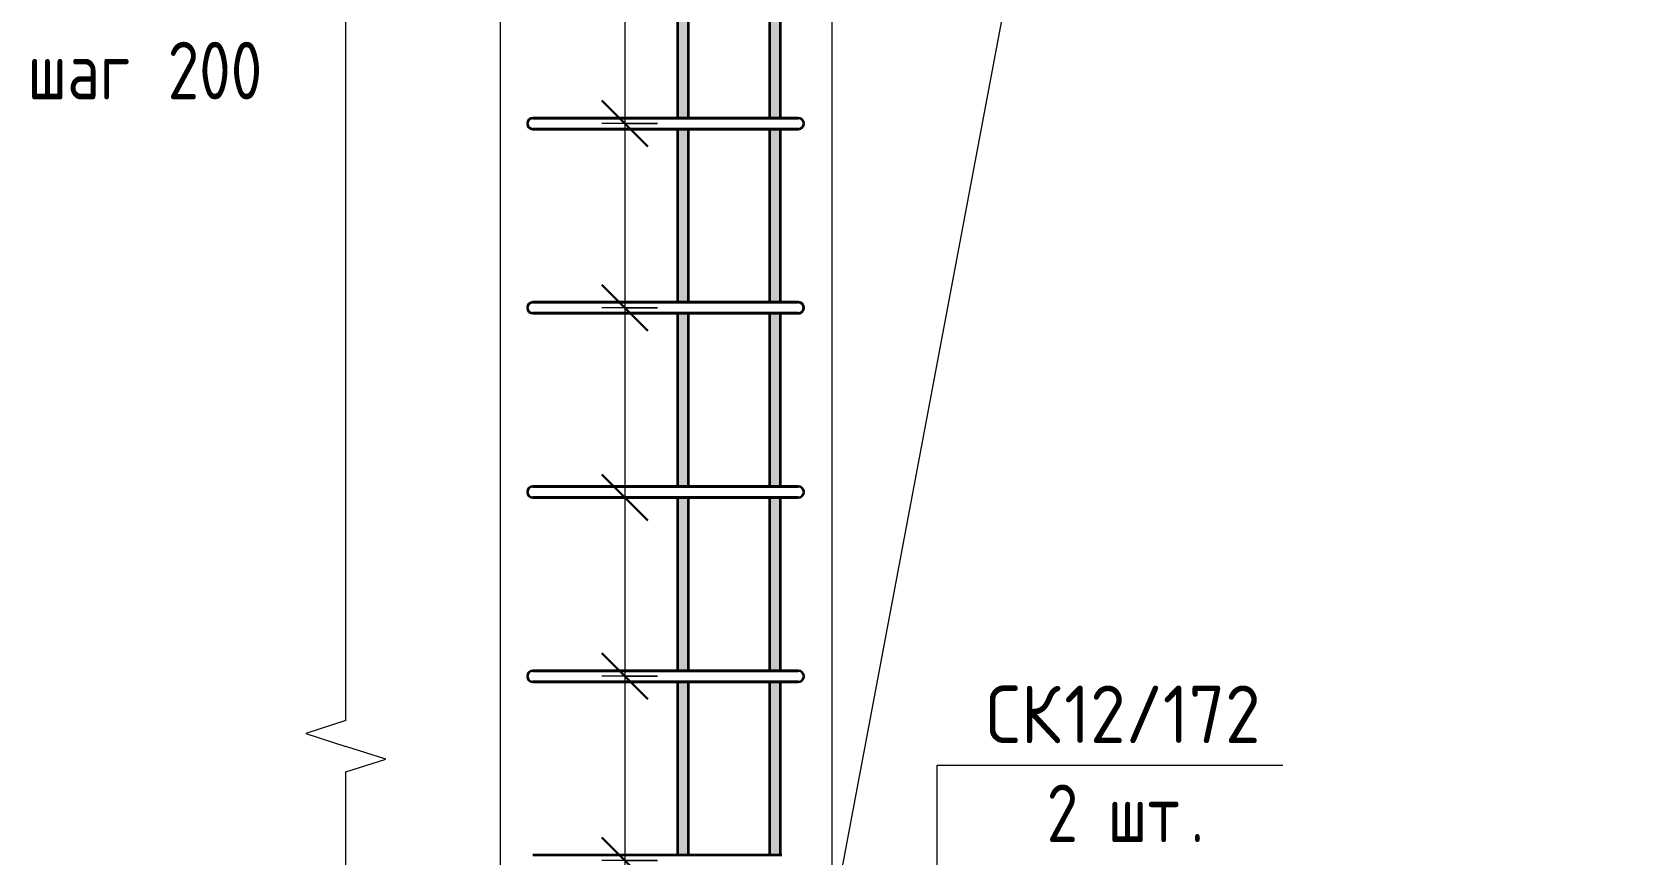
# Model space of a CAD drawing. Header units: millimetres. Extents: x -420 to 46222, y -4716 to 36443.
# Drawn here: x 42750 to 44489, y 1486 to 2379 of the extents above; entities that cross this region are included whole.
import ezdxf

# ---------------------------------------------------------------- set-up
doc = ezdxf.new("R2010")
doc.units = ezdxf.units.MM
for name, color, linetype, lineweight in [('AA_Dim', 7, 'Continuous', 9), ('AA_Dim-25', 7, 'Continuous', 9), ('AA_Oformlenie', 7, 'Continuous', 9), ('AA_Vinoska', 7, 'Continuous', 9), ('AF_Okno', 7, 'Continuous', 20), ('AF_Stena_Опалубка', 253, 'Continuous', 20), ('KR_Armatura_Tonkie', 7, 'Continuous', 20)]:
    doc.layers.add(name, color=color, linetype=linetype, lineweight=lineweight)
doc.styles.add('ISOCPEUR_6', font='isocpeur.ttf', dxfattribs={"width": 0.9, "height": 62.5})
doc.styles.add('ISOCPEUR_8', font='isocpeur.ttf', dxfattribs={"width": 0.8, "height": 62.5})
doc.dimstyles.new('10_Раскладка_арматуры_с_засечками_1', dxfattribs={"dimscale": 304.8, "dimtxt": 0.18, "dimasz": 0.164042, "dimexe": 0.082021, "dimexo": 0, "dimgap": 0, "dimtad": 1, "dimdec": 3, "dimrnd": 0.001, "dimdsep": 46, "dimtxsty": 'ISOCPEUR_8', "dimblk1": 'OBLIQUE', "dimblk2": 'OBLIQUE', "dimsah": 1, "dimcen": 0.09, "dimdle": 0.082021, "dimazin": 0, "dimtfac": 1, "dimtdec": 4, "dimtix": 1, "dimtmove": 0, "dimatfit": 3, "dimfxl": 1, "dimtvp": 1, "dimtolj": 1, "dimtzin": 0, "dimlwd": 18, "dimlwe": 18, "dimarcsym": 2})

# ---------------------------------------------------------------- blocks, each defined once
blk = doc.blocks.new('231_Отверстие прямоугольное в стене _Окно_Стена_ - Отверстие прямоугольное с обрамлением-4191040-Схема обрамления отверстия 1530х1930 _h_')
at = {"layer": 'AF_Okno', "lineweight": 9}
for p, q in [((-33844, 3039), (-32620, 3345)), ((-34150, 1415), (-33844, 3039))]:
    blk.add_line(p, q, dxfattribs=at)
blk = doc.blocks.new('350_Стержень верт с удлинением концов _НесАрм_РабПлоск_ - 350_Стержень верт с удлинением концов _НесАрм_РабПлоск_-V21-Схема обрамления отверстия 1530х1930 _h_')
at = {"layer": 'KR_Armatura_Tonkie', "lineweight": 35}
h = blk.add_hatch(color=256, dxfattribs=at)
h.paths.add_polyline_path([(-34212, 915), (-34206, 915), (-34206.3, 1259), (-34218, 1259), (-34217.8, 915), (-34213.6, 915)])
h.paths.add_polyline_path([(-34213.7, 1283), (-34206, 1283), (-34206.3, 1347), (-34218, 1347), (-34217.8, 1283), (-34215, 1283)])
h.paths.add_polyline_path([(-34213.8, 1371), (-34206, 1371), (-34206.2, 1474), (-34218, 1474), (-34217.8, 1371), (-34215, 1371)])
h.paths.add_polyline_path([(-34217.8, 1486), (-34206, 1486), (-34206.2, 1674), (-34218, 1674), (-34218, 1486)])
h.paths.add_polyline_path([(-34216, 1686), (-34206, 1686), (-34206.2, 1874), (-34218, 1874), (-34217.8, 1686), (-34216.2, 1686)])
h.paths.add_polyline_path([(-34209.1, 1886), (-34206, 1886), (-34206.2, 2074), (-34218, 2074), (-34217.8, 1886), (-34209.4, 1886)])
h.paths.add_polyline_path([(-34217.9, 2086), (-34206, 2086), (-34206.2, 2274), (-34218, 2274), (-34218, 2086)])
h.paths.add_polyline_path([(-34216, 2286), (-34206, 2286), (-34206.2, 2474), (-34218, 2474), (-34217.8, 2286), (-34216.2, 2286)])
h.paths.add_polyline_path([(-34217.9, 2486), (-34206, 2486), (-34206.2, 2674), (-34218, 2674), (-34218, 2486)])
h.paths.add_polyline_path([(-34210.4, 2686), (-34206, 2686), (-34206.2, 2874), (-34218, 2874), (-34217.8, 2686), (-34211.3, 2686)])
h.paths.add_polyline_path([(-34216, 2886), (-34206, 2886), (-34206.2, 3074), (-34218, 3074), (-34217.8, 2886), (-34216.2, 2886)])
h.paths.add_polyline_path([(-34217.9, 3086), (-34206, 3086), (-34206.2, 3274), (-34218, 3274), (-34218, 3086)])
h.paths.add_polyline_path([(-34217.8, 3286), (-34206, 3286), (-34206.2, 3387), (-34218, 3387), (-34217.9, 3286)])
h.paths.add_polyline_path([(-34213.6, 3419), (-34206, 3419), (-34206.2, 3487), (-34218, 3487), (-34217.8, 3419), (-34214.7, 3419)])
h.paths.add_polyline_path([(-34216, 3519), (-34206, 3519), (-34206.2, 4080), (-34218, 4080), (-34217.8, 3519), (-34216.2, 3519)])
for p, q in [((-34218, 2474), (-34218, 2286)), ((-34206, 2286), (-34206, 2474)), ((-34218, 2274), (-34218, 2086)), ((-34206, 2086), (-34206, 2274)), ((-34218, 2074), (-34218, 1886)), ((-34206, 1886), (-34206, 2074)), ((-34218, 1874), (-34218, 1686)), ((-34206, 1686), (-34206, 1874)), ((-34218, 1674), (-34218, 1486)), ((-34206, 1486), (-34206, 1674))]:
    blk.add_line(p, q, dxfattribs=at)
blk = doc.blocks.new('350_Стержень верт с удлинением концов _НесАрм_РабПлоск_ - 350_Стержень верт с удлинением концов _НесАрм_РабПлоск_-V19-Схема обрамления отверстия 1530х1930 _h_')
at = {"layer": 'KR_Armatura_Tonkie', "lineweight": 35}
for p, q in [((-32464, 2474), (-32464, 2286)), ((-32452, 2286), (-32452, 2474)), ((-32464, 2274), (-32464, 2086)), ((-32452, 2086), (-32452, 2274)), ((-32464, 2074), (-32464, 1886)), ((-32452, 1886), (-32452, 2074)), ((-32464, 1874), (-32464, 1686)), ((-32452, 1686), (-32452, 1874)), ((-32464, 1674), (-32464, 1486)), ((-32452, 1486), (-32452, 1674))]:
    blk.add_line(p, q, dxfattribs=at)
blk = doc.blocks.new('350_Стержень верт с удлинением концов _НесАрм_РабПлоск_ - 350_Стержень верт с удлинением концов _НесАрм_РабПлоск_-4184977-Схема обрамления отверстия 1530х1930 _h_')
at = {"layer": 'KR_Armatura_Tonkie', "lineweight": 35}
h = blk.add_hatch(color=256, dxfattribs=at)
h.paths.add_polyline_path([(-32458, 915), (-32452, 915), (-32452.3, 1259), (-32464, 1259), (-32463.8, 915), (-32459.6, 915)])
h.paths.add_polyline_path([(-32458.2, 1283), (-32452, 1283), (-32452.3, 1347), (-32464, 1347), (-32463.8, 1283), (-32459.6, 1283)])
h.paths.add_polyline_path([(-32452.9, 1371), (-32452, 1371), (-32452.2, 1474), (-32464, 1474), (-32463.8, 1371), (-32453.8, 1371)])
h.paths.add_polyline_path([(-32453.8, 1486), (-32452, 1486), (-32452.2, 1674), (-32464, 1674), (-32463.8, 1486), (-32454, 1486)])
h.paths.add_polyline_path([(-32458.4, 1686), (-32452, 1686), (-32452.2, 1874), (-32464, 1874), (-32463.8, 1686), (-32459.6, 1686)])
h.paths.add_polyline_path([(-32453.1, 1886), (-32452, 1886), (-32452.2, 2074), (-32464, 2074), (-32463.8, 1886), (-32453.8, 1886)])
h.paths.add_polyline_path([(-32453.8, 2086), (-32452, 2086), (-32452.2, 2274), (-32464, 2274), (-32463.8, 2086), (-32454.2, 2086)])
h.paths.add_polyline_path([(-32458.7, 2286), (-32452, 2286), (-32452.2, 2474), (-32464, 2474), (-32463.8, 2286), (-32459.6, 2286)])
h.paths.add_polyline_path([(-32453.8, 2486), (-32452, 2486), (-32452.2, 2674), (-32464, 2674), (-32463.8, 2486), (-32454.4, 2486)])
h.paths.add_polyline_path([(-32453.8, 2686), (-32452, 2686), (-32452.2, 2874), (-32464, 2874), (-32463.8, 2686), (-32454.5, 2686)])
h.paths.add_polyline_path([(-32459, 2886), (-32452, 2886), (-32452.2, 3074), (-32464, 3074), (-32463.8, 2886), (-32459.6, 2886)])
h.paths.add_polyline_path([(-32453.8, 3086), (-32452, 3086), (-32452.2, 3274), (-32464, 3274), (-32463.8, 3086), (-32454.6, 3086)])
h.paths.add_polyline_path([(-32453.8, 3286), (-32452, 3286), (-32452.2, 3387), (-32464, 3387), (-32463.8, 3286), (-32454.7, 3286)])
h.paths.add_polyline_path([(-32459.2, 3419), (-32452, 3419), (-32452.2, 3487), (-32464, 3487), (-32463.8, 3419), (-32459.6, 3419)])
h.paths.add_polyline_path([(-32459.3, 3519), (-32452, 3519), (-32452.2, 4080), (-32464, 4080), (-32463.8, 3519), (-32459.6, 3519)])
for p, q in [((-32464, 2474), (-32464, 2286)), ((-32452, 2286), (-32452, 2474)), ((-32464, 2274), (-32464, 2086)), ((-32452, 2086), (-32452, 2274)), ((-32464, 2074), (-32464, 1886)), ((-32452, 1886), (-32452, 2074)), ((-32464, 1874), (-32464, 1686)), ((-32452, 1686), (-32452, 1874)), ((-32464, 1674), (-32464, 1486)), ((-32452, 1486), (-32452, 1674))]:
    blk.add_line(p, q, dxfattribs=at)
blk = doc.blocks.new('011_Прямоугольник обрыва _ЭлУзла_ - 011_Прямоугольник обрыва _ЭлУзла_-4186116-Схема обрамления отверстия 1530х1930 _h_')
at = {"layer": 'AA_Oformlenie'}
for p, q in [((-34677.7, 1631.9), (-34677.7, 3323.8)), ((-34677.7, 730), (-34677.7, 1576.3))]:
    blk.add_line(p, q, dxfattribs=at)
blk = doc.blocks.new('042_М_Арматуры - Диам длина поз _ Комментарий-3662934-Схема обрамления отверстия 1530х1930 _h_')
at = {"layer": 'AA_Vinoska'}
blk.add_line((-35073.4, 947.3), (-34723.4, 947.3), dxfattribs=at)
blk = doc.blocks.new('DIMBLOCK145-Схема обрамления отверстия 1530х1930 _h_')
at = {"layer": 'AA_Dim-25', "lineweight": 30}
for p, q in [((43393.3, 2480), (43368.3, 2505)), ((43393.3, 2480), (43418.3, 2455)), ((43393.3, 2280), (43368.3, 2305)), ((43393.3, 2280), (43418.3, 2255))]:
    blk.add_line(p, q, dxfattribs=at)
at = {"layer": 'AA_Dim-25', "lineweight": 18}
for p, q in [((43428.7, 2480), (43368.3, 2480)), ((43393.3, 2480), (43393.3, 2280)), ((43393.3, 2480), (43428.7, 2480)), ((43428.7, 2280), (43368.3, 2280)), ((43393.3, 2280), (43428.7, 2280))]:
    blk.add_line(p, q, dxfattribs=at)
blk = doc.blocks.new('_Oblique')
at = {"color": 0, "linetype": 'ByBlock', "lineweight": -2}
blk.add_line((-0.5, -0.5), (0.5, 0.5), dxfattribs=at)
blk = doc.blocks.new('DIMBLOCK146-Схема обрамления отверстия 1530х1930 _h_')
at = {"layer": 'AA_Dim-25', "lineweight": 30}
for p, q in [((43393.3, 2280), (43368.3, 2305)), ((43393.3, 2280), (43418.3, 2255)), ((43393.3, 2080), (43368.3, 2105)), ((43393.3, 2080), (43418.3, 2055))]:
    blk.add_line(p, q, dxfattribs=at)
at = {"layer": 'AA_Dim-25', "lineweight": 18}
for p, q in [((43428.7, 2280), (43368.3, 2280)), ((43393.3, 2280), (43393.3, 2080)), ((43393.3, 2280), (43428.7, 2280)), ((43428.7, 2080), (43368.3, 2080)), ((43393.3, 2080), (43428.7, 2080))]:
    blk.add_line(p, q, dxfattribs=at)
blk = doc.blocks.new('DIMBLOCK147-Схема обрамления отверстия 1530х1930 _h_')
at = {"layer": 'AA_Dim-25', "lineweight": 30}
for p, q in [((43393.3, 2080), (43368.3, 2105)), ((43393.3, 2080), (43418.3, 2055)), ((43393.3, 1874), (43368.3, 1899)), ((43393.3, 1874), (43418.3, 1849))]:
    blk.add_line(p, q, dxfattribs=at)
at = {"layer": 'AA_Dim-25', "lineweight": 18}
for p, q in [((43428.7, 2080), (43368.3, 2080)), ((43393.3, 2080), (43393.3, 1874)), ((43393.3, 2080), (43428.7, 2080)), ((43428.7, 1874), (43368.3, 1874)), ((43393.3, 1874), (43428.7, 1874))]:
    blk.add_line(p, q, dxfattribs=at)
blk = doc.blocks.new('DIMBLOCK148-Схема обрамления отверстия 1530х1930 _h_')
at = {"layer": 'AA_Dim-25', "lineweight": 30}
for p, q in [((43393.3, 1874), (43368.3, 1899)), ((43393.3, 1874), (43418.3, 1849)), ((43393.3, 1680), (43368.3, 1705)), ((43393.3, 1680), (43418.3, 1655))]:
    blk.add_line(p, q, dxfattribs=at)
at = {"layer": 'AA_Dim-25', "lineweight": 18}
for p, q in [((43428.7, 1874), (43368.3, 1874)), ((43393.3, 1874), (43393.3, 1680)), ((43393.3, 1874), (43428.7, 1874)), ((43428.7, 1680), (43368.3, 1680)), ((43393.3, 1680), (43428.7, 1680))]:
    blk.add_line(p, q, dxfattribs=at)
blk = doc.blocks.new('DIMBLOCK149-Схема обрамления отверстия 1530х1930 _h_')
at = {"layer": 'AA_Dim-25', "lineweight": 30}
for p, q in [((43393.3, 1680), (43368.3, 1705)), ((43393.3, 1680), (43418.3, 1655)), ((43393.3, 1480), (43368.3, 1505)), ((43393.3, 1480), (43418.3, 1455))]:
    blk.add_line(p, q, dxfattribs=at)
at = {"layer": 'AA_Dim-25', "lineweight": 18}
for p, q in [((43428.7, 1680), (43368.3, 1680)), ((43393.3, 1680), (43393.3, 1455)), ((43393.3, 1680), (43428.7, 1680)), ((43428.7, 1480), (43368.3, 1480)), ((43393.3, 1480), (43428.7, 1480))]:
    blk.add_line(p, q, dxfattribs=at)

msp = doc.modelspace()

# ---------------------------------------------------------------- linework, layer by layer
at = {"layer": 'AA_Vinoska'}
for p, q in [((43090.693, 1631.9292), (43047.3679, 1617.8521)), ((43047.3679, 1617.8521), (43090.693, 1603.7749)), ((43133.9942, 1590.0249), (43090.693, 1603.7749)), ((43090.693, 1576.2749), (43133.9942, 1590.0249)), ((43732.1187, 1583.5793), (43757.3552, 1583.5793)), ((43732.1187, 1351.0429), (43732.1187, 1583.5793))]:
    msp.add_line(p, q, dxfattribs=at)
at = {"layer": 'AF_Stena_Опалубка'}
for p, q in [((43258.3974, 730), (43258.3974, 3580)), ((43618.3974, 1415), (43618.3974, 3345))]:
    msp.add_line(p, q, dxfattribs=at)
at = {"layer": 'KR_Armatura_Tonkie', "lineweight": 35}
for p, q in [((43329.542, 2286), (43293.542, 2286)), ((43293.542, 2286), (43329.542, 2286)), ((43545.542, 2286), (43329.542, 2286)), ((43329.542, 2286), (43545.542, 2286)), ((43520.0862, 2286), (43482.9207, 2286)), ((43581.542, 2286), (43520.0862, 2286)), ((43533.8324, 2286), (43570.9979, 2286)), ((43570.9979, 2286), (43545.542, 2286)), ((43545.542, 2286), (43563.542, 2286)), ((43563.76, 2286), (43581.542, 2286)), ((43570.9979, 2286), (43570.9979, 2286)), ((43329.542, 2274), (43293.542, 2274)), ((43293.542, 2274), (43329.542, 2274)), ((43545.542, 2274), (43329.542, 2274)), ((43329.542, 2274), (43545.542, 2274)), ((43520.0862, 2274), (43482.9207, 2274)), ((43581.542, 2274), (43520.0862, 2274)), ((43533.8324, 2274), (43570.9979, 2274)), ((43581.542, 2274), (43545.542, 2274)), ((43545.542, 2274), (43563.542, 2274)), ((43563.76, 2274), (43581.542, 2274)), ((43570.9979, 2274), (43581.542, 2274)), ((43329.542, 2086), (43293.542, 2086)), ((43293.542, 2086), (43329.542, 2086)), ((43329.542, 2074), (43293.542, 2074)), ((43293.542, 2074), (43329.542, 2074)), ((43545.542, 2086), (43329.542, 2086)), ((43329.542, 2086), (43545.542, 2086)), ((43545.542, 2074), (43329.542, 2074)), ((43329.542, 2074), (43545.542, 2074)), ((43520.0862, 2086), (43482.9207, 2086)), ((43520.0862, 2074), (43482.9207, 2074)), ((43581.542, 2086), (43520.0862, 2086)), ((43581.542, 2074), (43520.0862, 2074)), ((43533.8324, 2086), (43570.9979, 2086)), ((43533.8324, 2074), (43570.9979, 2074)), ((43570.9979, 2086), (43545.542, 2086)), ((43545.542, 2086), (43563.542, 2086)), ((43581.542, 2074), (43545.542, 2074)), ((43545.542, 2074), (43563.542, 2074)), ((43563.76, 2086), (43581.542, 2086)), ((43563.76, 2074), (43581.542, 2074)), ((43570.9979, 2086), (43570.9979, 2086)), ((43570.9979, 2074), (43581.542, 2074)), ((43329.542, 1886), (43293.542, 1886)), ((43293.542, 1886), (43329.542, 1886)), ((43545.542, 1886), (43329.542, 1886)), ((43329.542, 1886), (43545.542, 1886)), ((43520.0862, 1886), (43482.9207, 1886)), ((43581.542, 1886), (43520.0862, 1886)), ((43533.8324, 1886), (43570.9979, 1886)), ((43570.9979, 1886), (43545.542, 1886)), ((43545.542, 1886), (43563.542, 1886)), ((43563.76, 1886), (43581.542, 1886)), ((43570.9979, 1886), (43570.9979, 1886)), ((43329.542, 1874), (43293.542, 1874)), ((43293.542, 1874), (43329.542, 1874)), ((43545.542, 1874), (43329.542, 1874)), ((43329.542, 1874), (43545.542, 1874)), ((43520.0862, 1874), (43482.9207, 1874)), ((43581.542, 1874), (43520.0862, 1874)), ((43533.8324, 1874), (43570.9979, 1874)), ((43581.542, 1874), (43545.542, 1874)), ((43545.542, 1874), (43563.542, 1874)), ((43563.76, 1874), (43581.542, 1874)), ((43570.9979, 1874), (43581.542, 1874)), ((43329.542, 1686), (43293.542, 1686)), ((43293.542, 1686), (43329.542, 1686)), ((43329.542, 1674), (43293.542, 1674)), ((43293.542, 1674), (43329.542, 1674)), ((43545.542, 1686), (43329.542, 1686)), ((43329.542, 1686), (43545.542, 1686)), ((43545.542, 1674), (43329.542, 1674)), ((43329.542, 1674), (43545.542, 1674)), ((43520.0862, 1686), (43482.9207, 1686)), ((43520.0862, 1674), (43482.9207, 1674)), ((43581.542, 1686), (43520.0862, 1686)), ((43581.542, 1674), (43520.0862, 1674)), ((43533.8324, 1686), (43570.9979, 1686)), ((43533.8324, 1674), (43570.9979, 1674)), ((43570.9979, 1686), (43545.542, 1686)), ((43545.542, 1686), (43563.542, 1686)), ((43581.542, 1674), (43545.542, 1674)), ((43545.542, 1674), (43563.542, 1674)), ((43563.76, 1686), (43581.542, 1686)), ((43563.76, 1674), (43581.542, 1674)), ((43570.9979, 1686), (43570.9979, 1686)), ((43570.9979, 1674), (43581.542, 1674)), ((43293.542, 1486), (43329.542, 1486)), ((43329.542, 1486), (43545.542, 1486)), ((43545.542, 1486), (43563.542, 1486))]:
    msp.add_line(p, q, dxfattribs=at)
for centre, start, end in [((43293.542, 2280), 90, 270), ((43293.542, 2280), 90, 270), ((43581.542, 2280), 270, 90), ((43581.542, 2280), 270, 90), ((43581.542, 2280), 270, 90), ((43293.542, 2080), 90, 270), ((43293.542, 2080), 90, 270), ((43581.542, 2080), 270, 90), ((43581.542, 2080), 30.8117899, 90), ((43581.542, 2080), 270, 90), ((43581.542, 2080), 270, 30), ((43293.542, 1880), 90, 270), ((43293.542, 1880), 90, 270), ((43581.542, 1880), 270, 90), ((43581.542, 1880), 270, 90), ((43581.542, 1880), 270, 90), ((43293.542, 1680), 90, 270), ((43293.542, 1680), 90, 270), ((43581.542, 1680), 270, 90), ((43581.542, 1680), 270, 90), ((43581.542, 1680), 270, 90)]:
    msp.add_arc(centre, 6, start, end, dxfattribs=at)

# ---------------------------------------------------------------- block references
at = {"layer": 'AA_Oformlenie'}
msp.add_blockref('011_Прямоугольник обрыва _ЭлУзла_ - 011_Прямоугольник обрыва _ЭлУзла_-4186116-Схема обрамления отверстия 1530х1930 _h_', (77768.3974, 0), dxfattribs=at)
at = {"layer": 'AA_Vinoska'}
msp.add_blockref('042_М_Арматуры - Диам длина поз _ Комментарий-3662934-Схема обрамления отверстия 1530х1930 _h_', (78830.7209, 636.2749), dxfattribs=at)
at = {"layer": 'AF_Okno'}
msp.add_blockref('231_Отверстие прямоугольное в стене _Окно_Стена_ - Отверстие прямоугольное с обрамлением-4191040-Схема обрамления отверстия 1530х1930 _h_', (77768.3974, 0), dxfattribs=at)
at = {"layer": 'KR_Armatura_Tonkie', "lineweight": 35}
for name, p in [('350_Стержень верт с удлинением концов _НесАрм_РабПлоск_ - 350_Стержень верт с удлинением концов _НесАрм_РабПлоск_-4184977-Схема обрамления отверстия 1530х1930 _h_', (75914.3974, 0)), ('350_Стержень верт с удлинением концов _НесАрм_РабПлоск_ - 350_Стержень верт с удлинением концов _НесАрм_РабПлоск_-V19-Схема обрамления отверстия 1530х1930 _h_', (75914.3974, 0)), ('350_Стержень верт с удлинением концов _НесАрм_РабПлоск_ - 350_Стержень верт с удлинением концов _НесАрм_РабПлоск_-V21-Схема обрамления отверстия 1530х1930 _h_', (77768.3974, 0)), ('350_Стержень верт с удлинением концов _НесАрм_РабПлоск_ - 350_Стержень верт с удлинением концов _НесАрм_РабПлоск_-V19-Схема обрамления отверстия 1530х1930 _h_', (76014.3974, 0))]:
    msp.add_blockref(name, p, dxfattribs=at)

# ---------------------------------------------------------------- texts
at = {"layer": 'AA_Vinoska', "char_height": 62.5, "attachment_point": 1}
for s, insert, width, style in [(' 200', (42865.4581, 2368.793), 166.751, 'ISOCPEUR_8'), ('шаг', (42745.0726, 2368.793), 145.907125, 'ISOCPEUR_8'), ('СК', (43785.2212, 1669.9319), 102.816422, 'ISOCPEUR_6'), ('12/172', (43870.0532, 1669.9319), 263.354344, 'ISOCPEUR_6'), ('2 ', (43851.0962, 1562.4556), 80.16875, 'ISOCPEUR_8'), ('шт', (43917.242, 1562.4556), 109.0295, 'ISOCPEUR_8'), ('\\fISOCPEUR|b0|i0|c204|p34|;\\W.8;.', (44007.2004, 1562.4556), 17.637125, 'ISOCPEUR_8')]:
    msp.add_mtext(s, dxfattribs=dict(at, insert=insert, width=width, style=style))

# ---------------------------------------------------------------- dimensions: what is measured, and where the dimension line sits
at = {"layer": 'AA_Dim', "lineweight": 18}
for base, p1, p2, override, picture, middle in [((43393.3493, 2280), (43428.7046, 2480), (43428.7046, 2280), {"dimpost": '<>', "dimfxl": 200}, 'DIMBLOCK145-Схема обрамления отверстия 1530х1930 _h_', (43362.0993, 2380)), ((43393.3493, 2080), (43428.7046, 2280), (43428.7046, 2080), {"dimpost": '<>', "dimfxl": 200}, 'DIMBLOCK146-Схема обрамления отверстия 1530х1930 _h_', (43362.0993, 2180)), ((43393.3493, 1874), (43428.7046, 2080), (43428.7046, 1874), {"dimpost": '<>', "dimfxl": 206}, 'DIMBLOCK147-Схема обрамления отверстия 1530х1930 _h_', (43362.0993, 1977)), ((43393.3493, 1680), (43428.7046, 1874), (43428.7046, 1680), {"dimpost": '<>', "dimfxl": 194}, 'DIMBLOCK148-Схема обрамления отверстия 1530х1930 _h_', (43362.0993, 1777)), ((43393.3493, 1480), (43428.7046, 1680), (43428.7046, 1480), {"dimpost": '<>', "dimfxl": 200}, 'DIMBLOCK149-Схема обрамления отверстия 1530х1930 _h_', (43362.0993, 1580))]:
    dim = msp.add_linear_dim(base=base, p1=p1, p2=p2, angle=90, dimstyle='10_Раскладка_арматуры_с_засечками_1', override=override, dxfattribs=at)
    dim.commit()
    dim.dimension.update_dxf_attribs({"geometry": picture, "text_midpoint": middle})

doc.saveas('drawing.dxf')
